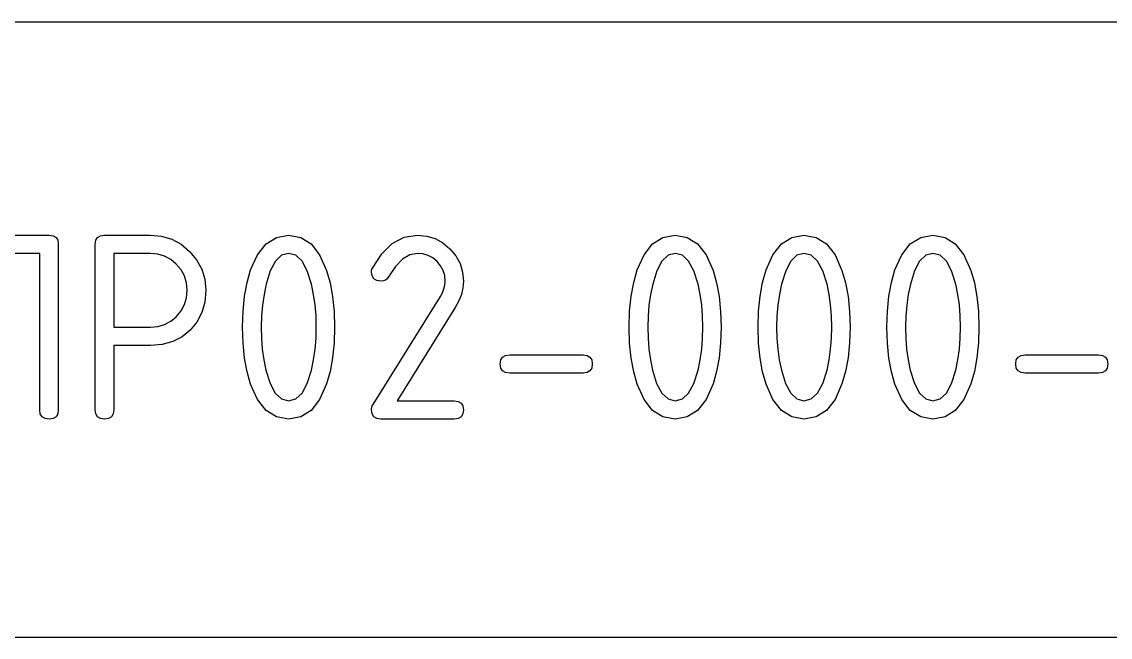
# Model space of a CAD drawing. Header units: millimetres. Extents: x 1 to 1188, y 1 to 840.
# Drawn here: x 1131.23 to 1148.96, y 50.68 to 60.71 of the extents above; entities that cross this region are included whole.
import ezdxf

# ---------------------------------------------------------------- set-up
doc = ezdxf.new("R2010")
doc.units = ezdxf.units.MM
doc.layers.add('GEOMETRY', color=7, linetype='Continuous')
doc.layers.add('TEXT_OUTLINE', color=7, linetype='Continuous')

msp = doc.modelspace()

# ---------------------------------------------------------------- linework, layer by layer
at = {"layer": 'GEOMETRY'}
for points in [[(999.815, 60.714), (1184.79, 60.714)], [(1130.181, 57.235), (1131.68, 57.235)], [(1132.583, 57.235), (1133.332, 57.235)], [(1131.526, 54.385), (1131.526, 56.937), (1130.33, 56.937), (1130.33, 54.385)], [(1131.829, 57.086), (1131.829, 54.385)], [(1132.428, 54.385), (1132.428, 57.086)], [(1132.731, 56.937), (1132.731, 55.735), (1133.332, 55.735)], [(1133.332, 56.937), (1132.731, 56.937)], [(1136.957, 54.473), (1138.054, 56.237)], [(1138.296, 56.055), (1137.348, 54.534), (1138.28, 54.534)], [(1133.332, 55.438), (1132.731, 55.438), (1132.731, 54.385)], [(1139.183, 55.283), (1140.379, 55.283)], [(1147.579, 55.283), (1148.775, 55.283)], [(1140.379, 54.986), (1139.183, 54.986)], [(1148.775, 54.986), (1147.579, 54.986)], [(1138.28, 54.236), (1137.083, 54.236)], [(999.815, 50.68), (1064.776, 50.68), (1184.79, 50.68)]]:
    msp.add_lwpolyline(points, dxfattribs=at)
at = {"layer": 'TEXT_OUTLINE'}
for points in [[(1131.68, 57.235), (1131.745, 57.225), (1131.792, 57.197), (1131.82, 57.151), (1131.829, 57.086)], [(1132.428, 57.086), (1132.438, 57.151), (1132.467, 57.197), (1132.515, 57.225), (1132.583, 57.235)], [(1133.332, 57.235), (1133.512, 57.218), (1133.678, 57.169), (1133.829, 57.086), (1133.966, 56.97)], [(1134.962, 56.667), (1135.073, 56.915), (1135.213, 57.092), (1135.381, 57.199), (1135.58, 57.235)], [(1135.58, 57.235), (1135.777, 57.199), (1135.946, 57.091), (1136.086, 56.912), (1136.197, 56.661)], [(1136.946, 56.694), (1137.097, 56.931), (1137.269, 57.099), (1137.463, 57.201), (1137.679, 57.235)], [(1137.679, 57.235), (1137.83, 57.221), (1137.968, 57.179), (1138.094, 57.11), (1138.208, 57.014)], [(1141.26, 56.667), (1141.37, 56.915), (1141.51, 57.092), (1141.679, 57.199), (1141.877, 57.235)], [(1141.877, 57.235), (1142.075, 57.199), (1142.243, 57.091), (1142.383, 56.912), (1142.494, 56.661)], [(1143.359, 56.667), (1143.469, 56.915), (1143.609, 57.092), (1143.778, 57.199), (1143.976, 57.235)], [(1143.976, 57.235), (1144.174, 57.199), (1144.342, 57.091), (1144.482, 56.912), (1144.594, 56.661)], [(1145.458, 56.667), (1145.569, 56.915), (1145.708, 57.092), (1145.877, 57.199), (1146.075, 57.235)], [(1146.075, 57.235), (1146.273, 57.199), (1146.441, 57.091), (1146.581, 56.912), (1146.693, 56.661)], [(1133.751, 56.761), (1133.661, 56.838), (1133.561, 56.893), (1133.451, 56.926), (1133.332, 56.937)], [(1133.966, 56.97), (1134.082, 56.833), (1134.165, 56.682), (1134.214, 56.516), (1134.231, 56.336)], [(1135.58, 56.937), (1135.464, 56.906), (1135.365, 56.811), (1135.282, 56.654), (1135.216, 56.435)], [(1135.954, 56.435), (1135.885, 56.654), (1135.8, 56.811), (1135.698, 56.906), (1135.58, 56.937)], [(1137.679, 56.937), (1137.554, 56.913), (1137.435, 56.842), (1137.32, 56.723), (1137.21, 56.557)], [(1137.999, 56.805), (1137.929, 56.863), (1137.852, 56.904), (1137.769, 56.929), (1137.679, 56.937)], [(1138.208, 57.014), (1138.304, 56.898), (1138.373, 56.771), (1138.415, 56.634), (1138.428, 56.485)], [(1141.877, 56.937), (1141.761, 56.906), (1141.662, 56.811), (1141.579, 56.654), (1141.513, 56.435)], [(1142.252, 56.435), (1142.183, 56.654), (1142.097, 56.811), (1141.995, 56.906), (1141.877, 56.937)], [(1143.976, 56.937), (1143.86, 56.906), (1143.761, 56.811), (1143.679, 56.654), (1143.612, 56.435)], [(1144.351, 56.435), (1144.282, 56.654), (1144.196, 56.811), (1144.094, 56.906), (1143.976, 56.937)], [(1146.075, 56.937), (1145.96, 56.906), (1145.86, 56.811), (1145.778, 56.654), (1145.712, 56.435)], [(1146.45, 56.435), (1146.381, 56.654), (1146.295, 56.811), (1146.193, 56.906), (1146.075, 56.937)], [(1133.928, 56.336), (1133.917, 56.457), (1133.883, 56.569), (1133.828, 56.67), (1133.751, 56.761)], [(1138.131, 56.485), (1138.123, 56.575), (1138.098, 56.658), (1138.056, 56.735), (1137.999, 56.805)], [(1134.83, 55.735), (1134.838, 55.996), (1134.863, 56.238), (1134.904, 56.461), (1134.962, 56.667)], [(1136.197, 56.661), (1136.255, 56.456), (1136.296, 56.234), (1136.321, 55.993), (1136.329, 55.735)], [(1136.929, 56.634), (1136.93, 56.65), (1136.933, 56.665), (1136.938, 56.68), (1136.946, 56.694)], [(1137.083, 56.485), (1137.016, 56.494), (1136.968, 56.522), (1136.939, 56.569), (1136.929, 56.634)], [(1141.127, 55.735), (1141.136, 55.996), (1141.161, 56.238), (1141.202, 56.461), (1141.26, 56.667)], [(1142.494, 56.661), (1142.552, 56.456), (1142.594, 56.234), (1142.618, 55.993), (1142.627, 55.735)], [(1143.227, 55.735), (1143.235, 55.996), (1143.26, 56.238), (1143.301, 56.461), (1143.359, 56.667)], [(1144.594, 56.661), (1144.651, 56.456), (1144.693, 56.234), (1144.718, 55.993), (1144.726, 55.735)], [(1145.326, 55.735), (1145.334, 55.996), (1145.359, 56.238), (1145.4, 56.461), (1145.458, 56.667)], [(1146.693, 56.661), (1146.751, 56.456), (1146.792, 56.234), (1146.817, 55.993), (1146.825, 55.735)], [(1135.216, 56.435), (1135.18, 56.265), (1135.154, 56.092), (1135.138, 55.915), (1135.133, 55.735)], [(1136.032, 55.735), (1136.027, 55.919), (1136.012, 56.097), (1135.988, 56.269), (1135.954, 56.435)], [(1137.21, 56.557), (1137.188, 56.525), (1137.159, 56.503), (1137.124, 56.489), (1137.083, 56.485)], [(1138.054, 56.237), (1138.087, 56.297), (1138.111, 56.359), (1138.126, 56.421), (1138.131, 56.485)], [(1138.428, 56.485), (1138.42, 56.378), (1138.395, 56.27), (1138.354, 56.163), (1138.296, 56.055)], [(1141.513, 56.435), (1141.477, 56.265), (1141.451, 56.092), (1141.436, 55.915), (1141.431, 55.735)], [(1142.329, 55.735), (1142.324, 55.919), (1142.31, 56.097), (1142.285, 56.269), (1142.252, 56.435)], [(1143.612, 56.435), (1143.576, 56.265), (1143.55, 56.092), (1143.535, 55.915), (1143.53, 55.735)], [(1144.428, 55.735), (1144.423, 55.919), (1144.409, 56.097), (1144.385, 56.269), (1144.351, 56.435)], [(1145.712, 56.435), (1145.675, 56.265), (1145.65, 56.092), (1145.634, 55.915), (1145.629, 55.735)], [(1146.527, 55.735), (1146.522, 55.919), (1146.508, 56.097), (1146.484, 56.269), (1146.45, 56.435)], [(1133.751, 55.906), (1133.828, 55.999), (1133.883, 56.102), (1133.917, 56.214), (1133.928, 56.336)], [(1134.231, 56.336), (1134.215, 56.144), (1134.167, 55.972), (1134.088, 55.819), (1133.977, 55.686)], [(1133.332, 55.735), (1133.451, 55.746), (1133.561, 55.778), (1133.661, 55.831), (1133.751, 55.906)], [(1133.977, 55.686), (1133.844, 55.577), (1133.692, 55.5), (1133.521, 55.453), (1133.332, 55.438)], [(1134.962, 54.804), (1134.904, 55.008), (1134.863, 55.232), (1134.838, 55.474), (1134.83, 55.735)], [(1135.133, 55.735), (1135.138, 55.553), (1135.152, 55.376), (1135.176, 55.203), (1135.21, 55.035)], [(1135.954, 55.035), (1135.988, 55.203), (1136.012, 55.376), (1136.027, 55.553), (1136.032, 55.735)], [(1136.329, 55.735), (1136.321, 55.477), (1136.296, 55.236), (1136.255, 55.014), (1136.197, 54.809)], [(1141.26, 54.804), (1141.202, 55.008), (1141.161, 55.232), (1141.136, 55.474), (1141.127, 55.735)], [(1141.431, 55.735), (1141.435, 55.553), (1141.45, 55.376), (1141.474, 55.203), (1141.508, 55.035)], [(1142.252, 55.035), (1142.285, 55.203), (1142.31, 55.376), (1142.324, 55.553), (1142.329, 55.735)], [(1142.627, 55.735), (1142.618, 55.477), (1142.594, 55.236), (1142.552, 55.014), (1142.494, 54.809)], [(1143.359, 54.804), (1143.301, 55.008), (1143.26, 55.232), (1143.235, 55.474), (1143.227, 55.735)], [(1143.53, 55.735), (1143.534, 55.553), (1143.549, 55.376), (1143.573, 55.203), (1143.607, 55.035)], [(1144.351, 55.035), (1144.385, 55.203), (1144.409, 55.376), (1144.423, 55.553), (1144.428, 55.735)], [(1144.726, 55.735), (1144.718, 55.477), (1144.693, 55.236), (1144.651, 55.014), (1144.594, 54.809)], [(1145.458, 54.804), (1145.4, 55.008), (1145.359, 55.232), (1145.334, 55.474), (1145.326, 55.735)], [(1145.629, 55.735), (1145.634, 55.553), (1145.648, 55.376), (1145.672, 55.203), (1145.706, 55.035)], [(1146.45, 55.035), (1146.484, 55.203), (1146.508, 55.376), (1146.522, 55.553), (1146.527, 55.735)], [(1146.825, 55.735), (1146.817, 55.477), (1146.792, 55.236), (1146.751, 55.014), (1146.693, 54.809)], [(1139.028, 55.135), (1139.038, 55.2), (1139.067, 55.246), (1139.115, 55.274), (1139.183, 55.283)], [(1140.379, 55.283), (1140.444, 55.274), (1140.49, 55.246), (1140.518, 55.2), (1140.528, 55.135)], [(1147.425, 55.135), (1147.434, 55.2), (1147.463, 55.246), (1147.512, 55.274), (1147.579, 55.283)], [(1148.775, 55.283), (1148.84, 55.274), (1148.887, 55.246), (1148.915, 55.2), (1148.924, 55.135)], [(1135.21, 55.035), (1135.279, 54.816), (1135.363, 54.659), (1135.463, 54.565), (1135.58, 54.534)], [(1135.58, 54.534), (1135.698, 54.565), (1135.8, 54.659), (1135.885, 54.816), (1135.954, 55.035)], [(1139.183, 54.986), (1139.115, 54.995), (1139.067, 55.023), (1139.038, 55.069), (1139.028, 55.135)], [(1140.528, 55.135), (1140.518, 55.069), (1140.49, 55.023), (1140.444, 54.995), (1140.379, 54.986)], [(1141.508, 55.035), (1141.576, 54.816), (1141.66, 54.659), (1141.761, 54.565), (1141.877, 54.534)], [(1141.877, 54.534), (1141.995, 54.565), (1142.097, 54.659), (1142.183, 54.816), (1142.252, 55.035)], [(1143.607, 55.035), (1143.675, 54.816), (1143.76, 54.659), (1143.86, 54.565), (1143.976, 54.534)], [(1143.976, 54.534), (1144.094, 54.565), (1144.196, 54.659), (1144.282, 54.816), (1144.351, 55.035)], [(1145.706, 55.035), (1145.774, 54.816), (1145.859, 54.659), (1145.959, 54.565), (1146.075, 54.534)], [(1146.075, 54.534), (1146.193, 54.565), (1146.295, 54.659), (1146.381, 54.816), (1146.45, 55.035)], [(1147.579, 54.986), (1147.512, 54.995), (1147.463, 55.023), (1147.434, 55.069), (1147.425, 55.135)], [(1148.924, 55.135), (1148.915, 55.069), (1148.887, 55.023), (1148.84, 54.995), (1148.775, 54.986)], [(1135.58, 54.236), (1135.381, 54.271), (1135.213, 54.378), (1135.073, 54.555), (1134.962, 54.804)], [(1136.197, 54.809), (1136.086, 54.558), (1135.946, 54.379), (1135.777, 54.272), (1135.58, 54.236)], [(1141.877, 54.236), (1141.679, 54.271), (1141.51, 54.378), (1141.37, 54.555), (1141.26, 54.804)], [(1142.494, 54.809), (1142.383, 54.558), (1142.243, 54.379), (1142.075, 54.272), (1141.877, 54.236)], [(1143.976, 54.236), (1143.778, 54.271), (1143.609, 54.378), (1143.469, 54.555), (1143.359, 54.804)], [(1144.594, 54.809), (1144.482, 54.558), (1144.342, 54.379), (1144.174, 54.272), (1143.976, 54.236)], [(1146.075, 54.236), (1145.877, 54.271), (1145.708, 54.378), (1145.569, 54.555), (1145.458, 54.804)], [(1146.693, 54.809), (1146.581, 54.558), (1146.441, 54.379), (1146.273, 54.272), (1146.075, 54.236)], [(1136.929, 54.385), (1136.931, 54.407), (1136.936, 54.428), (1136.944, 54.451), (1136.957, 54.473)], [(1138.28, 54.534), (1138.345, 54.524), (1138.391, 54.497), (1138.419, 54.45), (1138.428, 54.385)], [(1131.68, 54.236), (1131.613, 54.245), (1131.564, 54.273), (1131.536, 54.32), (1131.526, 54.385)], [(1131.829, 54.385), (1131.82, 54.32), (1131.792, 54.273), (1131.745, 54.245), (1131.68, 54.236)], [(1132.583, 54.236), (1132.515, 54.245), (1132.467, 54.273), (1132.438, 54.32), (1132.428, 54.385)], [(1132.731, 54.385), (1132.722, 54.32), (1132.694, 54.273), (1132.648, 54.245), (1132.583, 54.236)], [(1137.083, 54.236), (1137.016, 54.245), (1136.968, 54.273), (1136.939, 54.32), (1136.929, 54.385)], [(1138.428, 54.385), (1138.419, 54.32), (1138.391, 54.273), (1138.345, 54.245), (1138.28, 54.236)]]:
    msp.add_lwpolyline(points, dxfattribs=at)

doc.saveas('drawing.dxf')
